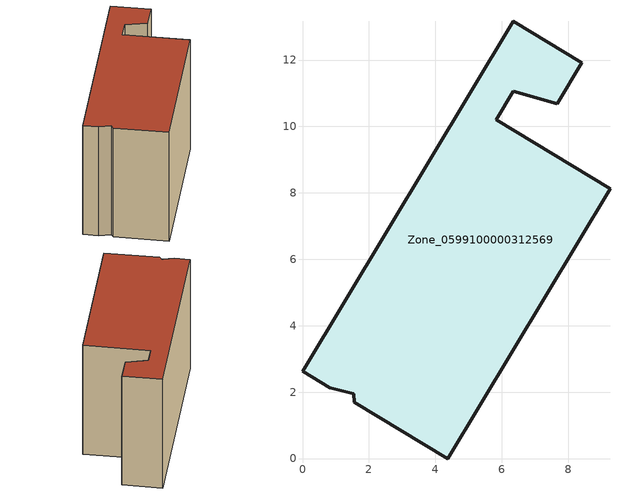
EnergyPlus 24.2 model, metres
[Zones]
Zone_0599100000312569
 floor ground (C_G): 0.82,2.14 0,2.63 6.35,13.16 8.41,11.91 7.67,10.69 6.35,11.06 5.83,10.2 9.26,8.12 4.37,0 1.55,1.7 1.54,1.94 z0
 wall outside (C_F): 8.41,11.91 6.35,13.16 0,2.63 0.82,2.14 1.54,1.94 1.55,1.7 4.37,0 9.26,8.12 5.83,10.2 6.35,11.06 7.67,10.69 8.41,11.91 z0:7.74
 roof outside (C_R): 0,2.63 0.82,2.14 1.54,1.94 1.55,1.7 4.37,0 9.26,8.12 5.83,10.2 6.35,11.06 7.67,10.69 8.41,11.91 6.35,13.16 z7.74
[BUILDING]
Pand.0599100000312569: North Axis=0; Terrain=City; Loads Convergence Tolerance Value=0.04; Temperature Convergence Tolerance Value=0.4; Solar Distribution=FullExterior; Maximum Number of Warmup Days=25; Minimum Number of Warmup Days=1
[Site:Location]
Rotterdam.The.Hague.AP_ZH_NLD Design_Conditions: Latitude=51.96; Longitude=4.45; Time Zone=1; Elevation=-4.5
[SITE:GROUNDTEMPERATURE:BUILDINGSURFACE]
18, 18, 18, 18, 18, 18, 18, 18, 18, 18, 18, 18
[MATERIAL] Thermal Absorptance=0.9; Solar Absorptance=0.7; Visible Absorptance=0.7
Name | Roughness | Thickness | Conductivity | Density | Specific Heat
G.TI.1975-1991 | MediumSmooth | 0.15 | 0.288461 | 540 | 1210
F.TI.1975-1991 | Rough | 0.3 | 0.230769 | 1920 | 840
R.TI.1975-1991 | MediumRough | 0.2 | 0.153846 | 1500 | 1000
[CONSTRUCTION]
C_G: G.TI.1975-1991
C_F: F.TI.1975-1991
C_R: R.TI.1975-1991
[ZONE]
Zone_0599100000312569: Type=1; Multiplier=1; Ceiling Height=Autocalculate; Volume=Autocalculate; Floor Area=autocalculate; Part of Total Floor Area=Yes
[ZONEINFILTRATION:DESIGNFLOWRATE]
Infil_Zone_0599100000312569: Zone or ZoneList or Space or SpaceList=Zone_0599100000312569; Schedule=AlwaysOn; Design Flow Rate Calculation Method=Flow/Area; Flow Rate per Floor Area=0.003; Constant Term Coefficient=1; Temperature Term Coefficient=0; Velocity Term Coefficient=0; Velocity Squared Term Coefficient=0
[HVACTEMPLATE:ZONE:IDEALLOADSAIRSYSTEM]
Zone_0599100000312569: Maximum Heating Supply Air Temperature=50; Minimum Cooling Supply Air Temperature=13; Maximum Heating Supply Air Humidity Ratio=0.0156; Minimum Cooling Supply Air Humidity Ratio=0.0077; Heating Limit=NoLimit; Cooling Limit=NoLimit; Dehumidification Control Type=ConstantSensibleHeatRatio; Cooling Sensible Heat Ratio=0.7; Dehumidification Setpoint=60; Humidification Control Type=None; Humidification Setpoint=30; Outdoor Air Method=None; Outdoor Air Flow Rate per Person=0.00944; Outdoor Air Flow Rate per Zone Floor Area=0; Outdoor Air Flow Rate per Zone=0; Demand Controlled Ventilation Type=None; Outdoor Air Economizer Type=NoEconomizer; Heat Recovery Type=None; Sensible Heat Recovery Effectiveness=0.7; Latent Heat Recovery Effectiveness=0.65
[ZONECONTROL:THERMOSTAT]
ThermostatControl_Zone_0599100000312569: Zone or ZoneList=Zone_0599100000312569; Control Type Schedule=DualSetpointControlType; Control 1=Thermostat_Zone_0599100000312569; Temperature Difference Between Cutout And Setpoint=0
[THERMOSTATSETPOINT:DUALSETPOINT]
Thermostat_Zone_0599100000312569: Heating Setpoint Temperature Schedule=HeatingSetpoint_Zone_0599100000312569; Cooling Setpoint Temperature Schedule=CoolingSetpoint_Zone_0599100000312569
[SCHEDULE:COMPACT]
HeatingSetpoint_Zone_0599100000312569: Through: 12/31, For: AllDays, Until: 24:00, 21
CoolingSetpoint_Zone_0599100000312569: Through: 12/31, For: AllDays, Until: 24:00, 24
DualSetpointControlType: Through: 12/31, For: AllDays, Until: 24:00, 4
AlwaysOn: Through: 12/31, For: AllDays, Until: 24:00, 1
